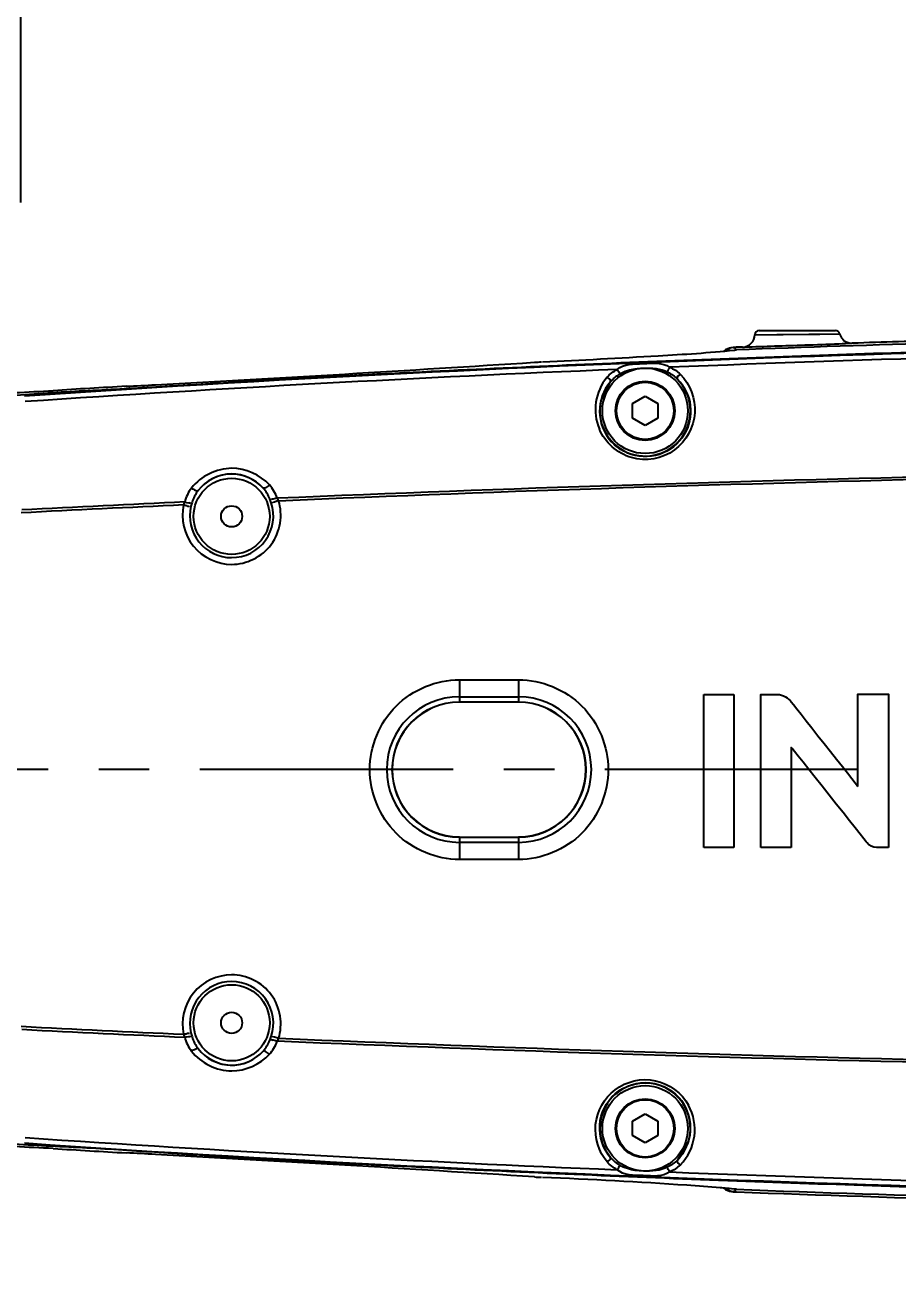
# Model space of a CAD drawing. Header units: millimetres. Extents: x 4086 to 8300, y 123 to 1549.
# Drawn here: x 7686.26 to 7712.12, y 1181.06 to 1218.1 of the extents above; entities that cross this region are included whole.
import ezdxf

# ---------------------------------------------------------------- set-up
doc = ezdxf.new("R2010")
doc.units = ezdxf.units.MM
doc.linetypes.add('CENTER', pattern=[0.6, 0.375, -0.075, 0.075, -0.075])
for name, color, linetype in [('中心线', 7, 'Continuous'), ('外形图', 7, 'Continuous'), ('尺寸标注', 7, 'Continuous'), ('运动范围', 7, 'Continuous')]:
    doc.layers.add(name, color=color, linetype=linetype)
doc.styles.add('思源黑', font='SourceHanSansCN-Normal.ttf')
doc.dimstyles.new('尺寸标注_1_4比例', dxfattribs={"dimtxt": 7, "dimasz": 6, "dimexe": 2, "dimexo": 1.5, "dimgap": 1, "dimtad": 1, "dimdec": 1, "dimlfac": 4, "dimdsep": 46, "dimtxsty": '思源黑', "dimcen": 0.09, "dimadec": 0, "dimazin": 0, "dimtp": 0.01, "dimtm": 0.01, "dimtfac": 1, "dimtdec": 1, "dimtofl": 0, "dimtmove": 0, "dimatfit": 3, "dimfxl": 1, "dimtolj": 1, "dimarcsym": 0})

# ---------------------------------------------------------------- blocks, each defined once
blk = doc.blocks.new('*D783')
at = {"layer": 'Defpoints', "color": 0}
for p in [(7771.133, 1293.717), (7771.133, 1215.714), (7686.133, 1211.346)]:
    blk.add_point(p, dxfattribs=at)
at = {"layer": '尺寸标注', "color": 0, "lineweight": -2}
for p, q in [((7686.133, 1212.846), (7686.133, 1295.717)), ((7771.133, 1217.214), (7771.133, 1295.717)), ((7692.133, 1293.717), (7765.133, 1293.717))]:
    blk.add_line(p, q, dxfattribs=at)
at = {"layer": '尺寸标注', "color": 0}
for points in [[(7692.133, 1294.717), (7692.133, 1292.717), (7686.133, 1293.717)], [(7765.133, 1292.717), (7765.133, 1294.717), (7771.133, 1293.717)]]:
    blk.add_solid(points, dxfattribs=at)
at = {"layer": '尺寸标注', "color": 0, "insert": (7728.049, 1298.346), "char_height": 7, "attachment_point": 5, "style": '思源黑'}
blk.add_mtext('\\A1;340', dxfattribs=at)
blk = doc.blocks.new('*D793')
at = {"layer": 'Defpoints', "color": 0}
for p in [(7771.133, 1271.641), (7552.914, 959.632), (7712.796, 959.632)]:
    blk.add_point(p, dxfattribs=at)
at = {"layer": '尺寸标注', "color": 0, "lineweight": -2}
for p, q in [((7769.633, 1271.641), (7550.914, 1271.641)), ((7552.914, 1265.641), (7552.914, 965.632)), ((7711.296, 959.632), (7550.914, 959.632))]:
    blk.add_line(p, q, dxfattribs=at)
at = {"layer": '尺寸标注', "color": 0}
for points in [[(7553.914, 1265.641), (7551.914, 1265.641), (7552.914, 1271.641)], [(7551.914, 965.632), (7553.914, 965.632), (7552.914, 959.632)]]:
    blk.add_solid(points, dxfattribs=at)
at = {"layer": '尺寸标注', "color": 0, "insert": (7548.289, 1115.636), "char_height": 7, "attachment_point": 5, "rotation": 90, "style": '思源黑'}
blk.add_mtext('\\A1;1248', dxfattribs=at)

msp = doc.modelspace()

# ---------------------------------------------------------------- linework, layer by layer
at = {"layer": '中心线', "linetype": 'CENTER', "ltscale": 20}
msp.add_line((7794.9431, 1196.0546), (7659.4514, 1196.0546), dxfattribs=at)
at = {"layer": '外形图'}
for p, q in [((7707.8826, 1208.9328), (7708.5298, 1208.9395)), ((7708.0075, 1209.0546), (7710.274, 1209.0546)), ((7708.5298, 1208.9395), (7708.7223, 1208.9416)), ((7708.7223, 1208.9416), (7709.4852, 1208.9503)), ((7709.4852, 1208.9503), (7709.8064, 1208.9541)), ((7709.8064, 1208.9541), (7710.3949, 1208.9613)), ((7707.0154, 1208.4842), (7706.9652, 1208.4483)), ((7707.3309, 1208.5604), (7707.2357, 1208.5568)), ((7707.5216, 1208.5675), (7707.3309, 1208.5604)), ((7707.5216, 1208.5675), (7707.5788, 1208.5693)), ((7703.3238, 1206.9667), (7703.604, 1207.5384)), ((7704.2603, 1206.8946), (7704.6327, 1207.1096)), ((7704.6327, 1207.1096), (7705.0051, 1206.8946)), ((7704.2603, 1206.4646), (7704.2603, 1206.8946)), ((7705.0051, 1206.8946), (7705.0051, 1206.4646)), ((7704.6327, 1206.2496), (7704.2603, 1206.4646)), ((7705.0051, 1206.4646), (7704.6327, 1206.2496)), ((7699.1327, 1198.7168), (7699.1327, 1198.0546)), ((7699.1327, 1198.7168), (7700.8827, 1198.7168)), ((7700.8827, 1198.7168), (7700.8827, 1198.0546)), ((7699.1327, 1198.2093), (7700.8827, 1198.2093)), ((7700.8827, 1198.0546), (7699.1327, 1198.0546)), ((7699.1327, 1194.0546), (7699.1327, 1193.3923)), ((7699.1327, 1194.0546), (7700.8827, 1194.0546)), ((7700.8827, 1194.0546), (7700.8827, 1193.3923)), ((7700.8827, 1193.8999), (7699.1327, 1193.8999)), ((7700.8827, 1193.3923), (7699.1327, 1193.3923)), ((7704.2603, 1185.6446), (7704.6327, 1185.8596)), ((7704.2603, 1185.2146), (7704.2603, 1185.6446)), ((7704.6327, 1185.8596), (7705.0051, 1185.6446)), ((7705.0051, 1185.6446), (7705.0051, 1185.2146)), ((7704.6327, 1184.9996), (7704.2603, 1185.2146)), ((7705.0051, 1185.2146), (7704.6327, 1184.9996)), ((7705.9181, 1185.0509), (7705.5889, 1184.4908)), ((7706.9653, 1183.6609), (7707.0168, 1183.6241)), ((7707.0168, 1183.6241), (7707.1314, 1183.571)), ((7707.1314, 1183.571), (7707.2357, 1183.5523)), ((7707.2357, 1183.5523), (7707.3365, 1183.5485))]:
    msp.add_line(p, q, dxfattribs=at)
for points in [[(7707.2357, 1208.5569), (7707.1297, 1208.5376), (7707.0154, 1208.4842)], [(7693.7739, 1204.018), (7693.7601, 1204.0454), (7693.7462, 1204.0725), (7693.7321, 1204.099)], [(7690.9924, 1203.9784), (7690.9807, 1203.9501), (7690.9692, 1203.9212), (7690.9576, 1203.8919)], [(7690.9576, 1188.2172), (7690.9692, 1188.188), (7690.9807, 1188.1591), (7690.9924, 1188.1308)], [(7693.7321, 1188.0101), (7693.7462, 1188.0367), (7693.7601, 1188.0638), (7693.7739, 1188.0912)]]:
    msp.add_lwpolyline(points, dxfattribs=at)
for centre, radius in [((7704.6327, 1206.6796), 1.265), ((7704.6327, 1206.6796), 0.875), ((7704.6327, 1206.6796), 0.85), ((7692.3827, 1203.5546), 1.1272), ((7692.3827, 1203.5546), 0.3125), ((7692.3827, 1188.5546), 1.1272), ((7692.3827, 1188.5546), 0.3125), ((7704.6327, 1185.4296), 1.265), ((7704.6327, 1185.4296), 0.875), ((7704.6327, 1185.4296), 0.85)]:
    msp.add_circle(centre, radius, dxfattribs=at)
for centre, radius, start, end in [((7707.5077, 1208.9423), 0.375, 272.12167, 358.54738), ((7708.0075, 1208.9296), 0.125, 90, 178.54737), ((7710.274, 1208.9296), 0.125, 14.68108, 90), ((7710.7577, 1209.0563), 0.375, 194.68109, 271.90002), ((7706.4151, 1216.7504), 8.3175, 275.95181, 276.3779), ((7739.3413, 348.3139), 860.7655, 91.7201686, 92.1315202), ((7740.2844, 318.6179), 890.5529, 91.7234609, 91.8992184), ((7629.3537, 2325.5364), 1119.7361, 273.1110004, 273.6865957), ((7731.4758, 536.0406), 672.433, 92.3586273, 93.8555578), ((7678.8869, 1414.8679), 207.7215, 272.862531, 273.100567), ((7704.6456, 1206.717), 1.4871, 140.03257, 203.12475), ((7704.6303, 1206.669), 1.345, 139.73256, 221.2755), ((7704.6327, 1206.6796), 1.34, 167.62582, 44.47534), ((7692.3827, 1203.5546), 1.2521, 41.95587, 142.5189), ((7691.8444, 1203.39), 1.8044, 18.33506, 22.16147), ((7735.4239, 241.1454), 963.7729, 92.6444323, 92.9309813), ((7735.2937, 238.4961), 966.4992, 92.6271786, 92.9138817), ((7692.3816, 1203.5688), 1.2363, 166.78112, 270.05208), ((7692.384, 1203.5686), 1.2361, 269.94139, 18.34806), ((7699.1316, 1196.0535), 2.1558, 89.97096, 179.97093), ((7700.8838, 1196.0535), 2.1558, 0.02914, 90.02904), ((7699.1327, 1196.0546), 2, 90, 270), ((7699.1327, 1196.0546), 1.9935, 90, 270), ((7700.8827, 1196.0546), 2, 270, 90), ((7700.8827, 1196.0546), 1.9935, 270, 90), ((7699.1316, 1196.0557), 2.1558, 180.02914, 270.02904), ((7700.8838, 1196.0557), 2.1558, 269.97096, 359.97093), ((7692.3816, 1188.5404), 1.2363, 89.94793, 193.21977), ((7692.384, 1188.5406), 1.2361, 341.65239, 90.05861), ((7735.4192, 2150.8728), 963.6817, 267.0690176, 267.3555938), ((7735.2937, 2153.6127), 966.4989, 267.0861175, 267.3728207), ((7691.8444, 1188.7191), 1.8044, 337.83852, 341.66533), ((7692.3827, 1188.5546), 1.2521, 217.4811, 318.04413), ((7704.6327, 1185.4296), 1.34, 343.58676, 219.85672), ((7704.6359, 1185.4398), 1.345, 315.11728, 36.56505), ((7704.6162, 1185.394), 1.4879, 315.41598, 29.15934), ((7731.473, 1856.0189), 672.3833, 266.1443956, 267.6414363), ((7678.8833, 977.1723), 207.7905, 86.899466, 87.137416), ((7629.3547, 66.5896), 1119.7192, 86.3134011, 86.8890065), ((7704.4159, 1154.2926), 29.4787, 84.87729, 85.25289)]:
    msp.add_arc(centre, radius, start, end, dxfattribs=at)
for points, knots in [([(7737.368, 1208.8965), (7734.512, 1208.8667), (7728.8002, 1208.7935), (7720.2334, 1208.6291), (7711.6683, 1208.3943), (7704.5325, 1208.1333), (7698.8267, 1207.8674), (7694.547, 1207.6595), (7690.9855, 1207.4248), (7688.1321, 1207.2715), (7685.2898, 1207.1211), (7681.7036, 1206.5294), (7678.0848, 1204.0096), (7675.6587, 1200.3751), (7674.8054, 1196.0738), (7675.6454, 1191.7753), (7678.0509, 1188.1142), (7681.0768, 1186.0535), (7683.8121, 1185.184), (7685.9514, 1184.9462), (7688.092, 1184.869), (7690.2306, 1184.7212), (7692.3676, 1184.5812), (7695.2193, 1184.4244), (7698.7848, 1184.2415), (7704.4911, 1183.9788), (7711.6266, 1183.7158), (7720.1918, 1183.4812), (7728.7586, 1183.3163), (7734.4704, 1183.243), (7737.3263, 1183.2131)], [0, 0, 0, 0, 0.0625338, 0.1250675, 0.1876012, 0.2501348, 0.2814019, 0.3126679, 0.3439382, 0.3595646, 0.3751969, 0.4064019, 0.4376042, 0.4687717, 0.4999496, 0.5311281, 0.5623056, 0.5934882, 0.6091533, 0.6247704, 0.6404361, 0.6560705, 0.6716955, 0.6873296, 0.7185989, 0.7498649, 0.8123988, 0.8749325, 0.9374662, 1, 1, 1, 1]), ([(7701.594, 1208.1305), (7702.736, 1208.1819), (7704.631, 1208.2865), (7706.5267, 1208.3992), (7707.2776, 1208.4777)], [0, 0, 0, 0, 0.6022782, 1, 1, 1, 1]), ([(7734.6205, 1208.6764), (7730.9544, 1208.6212), (7721.1988, 1208.4913), (7711.4455, 1208.2109), (7705.3604, 1207.9699)], [0, 0, 0, 0, 0.3758127, 1, 1, 1, 1]), ([(7707.5788, 1208.5693), (7708.1729, 1208.5879), (7709.1025, 1208.6246), (7710.1664, 1208.6502), (7710.6359, 1208.683), (7710.7701, 1208.6815)], [0, 0, 0, 0, 0.5583981, 0.873868, 1, 1, 1, 1]), ([(7703.8023, 1207.9039), (7704.0005, 1208.0788), (7704.5764, 1208.0569), (7705.1487, 1208.1256), (7705.3605, 1207.9674)], [0, 0, 0, 0, 0.4999671, 1, 1, 1, 1]), ([(7705.676, 1207.7596), (7705.9613, 1207.4705), (7706.2959, 1206.5907), (7705.6124, 1205.3449), (7704.1778, 1205.0784), (7703.4436, 1205.7444), (7703.278, 1206.1329)], [0, 0, 0, 0, 0.2422209, 0.4908083, 0.7481802, 1, 1, 1, 1]), ([(7705.676, 1207.7596), (7705.6407, 1207.731), (7705.537, 1207.6611), (7705.6037, 1207.6517), (7705.6108, 1207.6544)], [0, 0, 0, 0, 0.8574542, 1, 1, 1, 1]), ([(7703.5059, 1207.6723), (7703.5433, 1207.6466), (7703.6523, 1207.5852), (7703.5866, 1207.5704), (7703.5793, 1207.5725)], [0, 0, 0, 0, 0.8572968, 1, 1, 1, 1]), ([(7705.5889, 1207.6184), (7705.7944, 1207.4119), (7706.0757, 1206.8393), (7705.868, 1205.8979), (7705.088, 1205.2746), (7704.3977, 1205.3064), (7704.1067, 1205.4297)], [0, 0, 0, 0, 0.240316, 0.4837877, 0.7392741, 1, 1, 1, 1]), ([(7674.9904, 1196.0546), (7674.9904, 1197.5853), (7675.6401, 1200.6846), (7678.3938, 1204.515), (7681.7974, 1206.5264), (7684.8047, 1207.1892), (7686.3366, 1207.2366), (7687.0952, 1207.2763)], [0, 0, 0, 0, 0.2500718, 0.5001357, 0.7501992, 0.875907, 1, 1, 1, 1]), ([(7693.7321, 1204.099), (7700.5426, 1204.3892), (7714.17, 1204.8331), (7727.8036, 1204.9616), (7734.6202, 1204.9825)], [0, 0, 0, 0, 0.5000004, 1, 1, 1, 1]), ([(7693.7739, 1204.018), (7700.5773, 1204.3125), (7714.1906, 1204.7502), (7727.8104, 1204.9309), (7734.6201, 1204.9185)], [0, 0, 0, 0, 0.4999997, 1, 1, 1, 1]), ([(7691.1937, 1204.3928), (7691.2335, 1204.3654), (7691.2847, 1204.3357), (7691.3738, 1204.2993), (7691.3891, 1204.3165)], [0, 0, 0, 0, 0.6767636, 1, 1, 1, 1]), ([(7693.5026, 1204.4841), (7693.465, 1204.4536), (7693.4164, 1204.4202), (7693.3305, 1204.3757), (7693.3139, 1204.3917)], [0, 0, 0, 0, 0.6776566, 1, 1, 1, 1]), ([(7692.3827, 1202.1319), (7692.8211, 1202.1319), (7693.7508, 1202.5781), (7693.9065, 1203.6008), (7693.7739, 1204.018)], [0, 0, 0, 0, 0.5004454, 1, 1, 1, 1]), ([(7690.9576, 1203.8919), (7690.8676, 1203.4836), (7691.0804, 1202.5338), (7691.9638, 1202.1319), (7692.3827, 1202.1319)], [0, 0, 0, 0, 0.4995445, 1, 1, 1, 1]), ([(7690.9576, 1203.8919), (7690.9891, 1203.885), (7691.057, 1203.8792), (7691.0809, 1203.8526), (7691.1317, 1203.8605), (7691.1296, 1203.8616)], [0, 0, 0, 0, 0.5507122, 0.9599164, 1, 1, 1, 1]), ([(7696.4777, 1196.0546), (7696.4778, 1196.733), (7697.0417, 1198.1465), (7698.4545, 1198.7167), (7699.1327, 1198.7168)], [0, 0, 0, 0, 0.5000751, 1, 1, 1, 1]), ([(7700.8827, 1198.7168), (7701.5609, 1198.7167), (7702.9737, 1198.1465), (7703.5377, 1196.733), (7703.5377, 1196.0546)], [0, 0, 0, 0, 0.4999225, 1, 1, 1, 1]), ([(7706.3682, 1198.2828), (7706.3682, 1198.2828), (7706.3682, 1198.2828), (7707.2622, 1198.2828), (7707.2622, 1198.2828)], [0.2, 0.2, 0.2, 0.2, 0.20000001, 0.4, 0.4, 0.4, 0.4]), ([(7707.2622, 1198.2828), (7707.2622, 1198.2828), (7707.2622, 1198.2828), (7707.2622, 1193.7515), (7707.2622, 1193.7515)], [0.4, 0.4, 0.4, 0.4, 0.40000001, 0.6, 0.6, 0.6, 0.6]), ([(7708.062, 1198.2796), (7708.062, 1198.2796), (7708.062, 1198.2796), (7708.5512, 1198.2796), (7708.5512, 1198.2796)], [0.076923077, 0.076923077, 0.076923077, 0.076923077, 0.076923087, 0.153846154, 0.153846154, 0.153846154, 0.153846154]), ([(7708.5512, 1198.2796), (7708.5512, 1198.2796), (7708.7123, 1198.2797), (7708.8907, 1198.1519), (7708.9396, 1198.088)], [0.153846154, 0.153846154, 0.153846154, 0.153846154, 0.153846164, 0.230769231, 0.230769231, 0.230769231, 0.230769231]), ([(7708.9396, 1198.088), (7708.9396, 1198.088), (7708.9396, 1198.088), (7710.9387, 1195.5586), (7710.9387, 1195.5586)], [0.230769231, 0.230769231, 0.230769231, 0.230769231, 0.230769241, 0.307692308, 0.307692308, 0.307692308, 0.307692308]), ([(7710.9387, 1195.5586), (7710.9387, 1195.5586), (7710.9387, 1195.5586), (7710.9387, 1198.2861), (7710.9387, 1198.2861)], [0.307692308, 0.307692308, 0.307692308, 0.307692308, 0.307692318, 0.384615385, 0.384615385, 0.384615385, 0.384615385]), ([(7710.9387, 1198.2861), (7710.9387, 1198.2861), (7710.9387, 1198.2861), (7711.8391, 1198.2861), (7711.8391, 1198.2861)], [0.384615385, 0.384615385, 0.384615385, 0.384615385, 0.384615395, 0.461538462, 0.461538462, 0.461538462, 0.461538462]), ([(7711.8391, 1198.2861), (7711.8391, 1198.2861), (7711.8391, 1198.2861), (7711.8391, 1193.7482), (7711.8391, 1193.7482)], [0.461538462, 0.461538462, 0.461538462, 0.461538462, 0.461538472, 0.538461538, 0.538461538, 0.538461538, 0.538461538]), ([(7711.2059, 1193.8855), (7711.2059, 1193.8855), (7711.2059, 1193.8855), (7708.9625, 1196.7113), (7708.9625, 1196.7113)], [0.692307692, 0.692307692, 0.692307692, 0.692307692, 0.692307702, 0.769230769, 0.769230769, 0.769230769, 0.769230769]), ([(7708.9625, 1196.7113), (7708.9625, 1196.7113), (7708.9625, 1196.7113), (7708.9625, 1193.7482), (7708.9625, 1193.7482)], [0.769230769, 0.769230769, 0.769230769, 0.769230769, 0.769230779, 0.846153846, 0.846153846, 0.846153846, 0.846153846]), ([(7687.0952, 1184.8328), (7686.3366, 1184.8725), (7684.8047, 1184.92), (7681.7974, 1185.5828), (7678.3938, 1187.5942), (7675.6401, 1191.4245), (7674.9904, 1194.5238), (7674.9904, 1196.0546)], [0, 0, 0, 0, 0.1240932, 0.249801, 0.4998644, 0.7499283, 1, 1, 1, 1]), ([(7699.1327, 1193.3923), (7698.4545, 1193.3924), (7697.0417, 1193.9627), (7696.4777, 1195.3762), (7696.4777, 1196.0546)], [0, 0, 0, 0, 0.4999225, 1, 1, 1, 1]), ([(7703.5377, 1196.0546), (7703.5376, 1195.3762), (7702.9737, 1193.9627), (7701.5609, 1193.3924), (7700.8827, 1193.3923)], [0, 0, 0, 0, 0.5000751, 1, 1, 1, 1]), ([(7707.2622, 1193.7515), (7707.2622, 1193.7515), (7707.2622, 1193.7515), (7706.3682, 1193.7515), (7706.3682, 1193.7515)], [0.6, 0.6, 0.6, 0.6, 0.60000001, 1, 1, 1, 1]), ([(7708.9625, 1193.7482), (7708.9625, 1193.7482), (7708.9625, 1193.7482), (7708.062, 1193.7482), (7708.062, 1193.7482)], [0.84615385, 0.84615385, 0.84615385, 0.84615385, 0.84615386, 1, 1, 1, 1]), ([(7711.4855, 1193.7482), (7711.4855, 1193.7482), (7711.376, 1193.7482), (7711.2728, 1193.7989), (7711.2059, 1193.8855)], [0.615384615, 0.615384615, 0.615384615, 0.615384615, 0.615384625, 0.692307692, 0.692307692, 0.692307692, 0.692307692]), ([(7711.8391, 1193.7482), (7711.8391, 1193.7482), (7711.8391, 1193.7482), (7711.4855, 1193.7482), (7711.4855, 1193.7482)], [0.538461538, 0.538461538, 0.538461538, 0.538461538, 0.538461548, 0.615384615, 0.615384615, 0.615384615, 0.615384615]), ([(7692.3827, 1189.9773), (7691.9638, 1189.9773), (7691.0805, 1189.5754), (7690.8676, 1188.6256), (7690.9576, 1188.2172)], [0, 0, 0, 0, 0.5004215, 1, 1, 1, 1]), ([(7693.7739, 1188.0912), (7693.9064, 1188.5083), (7693.7508, 1189.531), (7692.8212, 1189.9773), (7692.3827, 1189.9773)], [0, 0, 0, 0, 0.4995241, 1, 1, 1, 1]), ([(7690.9576, 1188.2172), (7690.9891, 1188.2241), (7691.057, 1188.2299), (7691.0809, 1188.2566), (7691.1317, 1188.2487), (7691.1296, 1188.2476)], [0, 0, 0, 0, 0.5507129, 0.9599178, 1, 1, 1, 1]), ([(7734.6201, 1187.1907), (7727.8104, 1187.1782), (7714.1906, 1187.3591), (7700.5773, 1187.7967), (7693.7739, 1188.0912)], [0, 0, 0, 0, 0.5000003, 1, 1, 1, 1]), ([(7691.1937, 1187.7164), (7691.2335, 1187.7438), (7691.2847, 1187.7734), (7691.3738, 1187.8099), (7691.3891, 1187.7927)], [0, 0, 0, 0, 0.676753, 1, 1, 1, 1]), ([(7693.5026, 1187.6251), (7693.465, 1187.6556), (7693.4164, 1187.689), (7693.3305, 1187.7334), (7693.3139, 1187.7175)], [0, 0, 0, 0, 0.6776624, 1, 1, 1, 1]), ([(7734.6202, 1187.1266), (7727.8036, 1187.1475), (7714.17, 1187.2761), (7700.5426, 1187.72), (7693.7321, 1188.0101)], [0, 0, 0, 0, 0.4999996, 1, 1, 1, 1]), ([(7703.5059, 1184.4369), (7703.2585, 1184.7316), (7702.9952, 1185.5689), (7703.6413, 1186.7253), (7704.9717, 1187.0362), (7705.7181, 1186.4729), (7705.9156, 1186.119)], [0, 0, 0, 0, 0.2415315, 0.4886015, 0.7455838, 1, 1, 1, 1]), ([(7703.604, 1184.5708), (7703.3872, 1184.827), (7703.1441, 1185.5473), (7703.6576, 1186.5787), (7704.7932, 1186.9438), (7705.5019, 1186.53), (7705.7161, 1186.2411)], [0, 0, 0, 0, 0.2395208, 0.4850799, 0.7433006, 1, 1, 1, 1]), ([(7703.5059, 1184.4369), (7703.5433, 1184.4626), (7703.6523, 1184.524), (7703.5866, 1184.5387), (7703.5793, 1184.5366)], [0, 0, 0, 0, 0.8572957, 1, 1, 1, 1]), ([(7705.676, 1184.3495), (7705.6407, 1184.3781), (7705.537, 1184.4481), (7705.6037, 1184.4574), (7705.6108, 1184.4547)], [0, 0, 0, 0, 0.8574538, 1, 1, 1, 1]), ([(7705.3605, 1184.1418), (7705.1488, 1183.9836), (7704.5765, 1184.0523), (7704.0005, 1184.0304), (7703.8023, 1184.2052)], [0, 0, 0, 0, 0.4999835, 1, 1, 1, 1]), ([(7705.3604, 1184.1393), (7711.4455, 1183.8983), (7721.1988, 1183.6179), (7730.9544, 1183.488), (7734.6205, 1183.4328)], [0, 0, 0, 0, 0.624188, 1, 1, 1, 1]), ([(7706.8555, 1183.6702), (7706.5265, 1183.6976), (7704.774, 1183.8232), (7703.0193, 1183.9146), (7701.594, 1183.9787)], [0, 0, 0, 0, 0.1879089, 1, 1, 1, 1])]:
    msp.add_open_spline(points, degree=3, knots=knots, dxfattribs=at)
for points in [[(7734.6, 1208.8472), (7718.4736, 1208.6329), (7702.3372, 1208.2236), (7686.2478, 1207.1118)], [(7707.2357, 1208.5569), (7707.1634, 1208.5542), (7707.0869, 1208.5134), (7707.0439, 1208.4553)], [(7707.2357, 1208.5569), (7707.2745, 1208.5583), (7707.3135, 1208.5204), (7707.3265, 1208.4838)], [(7701.3514, 1208.1174), (7701.4228, 1208.122), (7701.4943, 1208.1265), (7701.5659, 1208.1277)], [(7703.5059, 1207.6723), (7703.5865, 1207.7683), (7703.6912, 1207.8458), (7703.8023, 1207.9039)], [(7703.604, 1207.5384), (7703.6779, 1207.6263), (7703.7679, 1207.7021), (7703.8651, 1207.7632)], [(7703.8023, 1207.9039), (7703.8238, 1207.8703), (7703.8892, 1207.7998), (7703.8497, 1207.794)], [(7703.8651, 1207.7632), (7703.9405, 1207.8105), (7704.0241, 1207.8451), (7704.1088, 1207.8725)], [(7704.1088, 1207.8725), (7704.2601, 1207.9214), (7704.4216, 1207.937), (7704.5805, 1207.9435)], [(7704.5805, 1207.9435), (7704.8266, 1207.9537), (7705.0908, 1207.9356), (7705.3094, 1207.8221)], [(7705.3605, 1207.9674), (7705.3418, 1207.9321), (7705.2824, 1207.8567), (7705.3222, 1207.854)], [(7705.3094, 1207.8221), (7705.4117, 1207.7689), (7705.5079, 1207.7005), (7705.5889, 1207.6184)], [(7705.3605, 1207.9674), (7705.4764, 1207.9183), (7705.5875, 1207.8492), (7705.676, 1207.7596)], [(7689.2605, 1207.4056), (7688.5387, 1207.3628), (7687.8168, 1207.3224), (7687.0952, 1207.2763)], [(7704.1067, 1205.4297), (7703.9222, 1205.5078), (7703.7517, 1205.6312), (7703.6195, 1205.7818)], [(7692.3862, 1204.9773), (7691.9436, 1204.9769), (7691.464, 1204.7434), (7691.1937, 1204.3928)], [(7692.3827, 1204.8099), (7692.0129, 1204.81), (7691.6126, 1204.6111), (7691.3891, 1204.3165)], [(7693.3139, 1204.3917), (7693.0877, 1204.6459), (7692.723, 1204.8098), (7692.3827, 1204.8099)], [(7693.5026, 1204.4841), (7693.2299, 1204.786), (7692.7931, 1204.9776), (7692.3862, 1204.9773)], [(7691.1937, 1204.3928), (7691.1, 1204.2711), (7691.0286, 1204.1276), (7690.9924, 1203.9784)], [(7693.5155, 1204.0707), (7693.4677, 1204.1877), (7693.3982, 1204.2976), (7693.3139, 1204.3917)], [(7693.7321, 1204.099), (7693.6834, 1204.2403), (7693.6027, 1204.3732), (7693.5026, 1204.4841)], [(7691.3891, 1204.3165), (7691.3102, 1204.2134), (7691.2484, 1204.0946), (7691.2102, 1203.9706)], [(7693.7321, 1204.099), (7693.6781, 1204.0819), (7693.5357, 1204.0334), (7693.5631, 1204.0829)], [(7693.7739, 1204.018), (7693.7184, 1204.0004), (7693.5551, 1203.9427), (7693.6053, 1203.9722)], [(7690.9924, 1203.9784), (7691.0478, 1203.9664), (7691.1919, 1203.93), (7691.1624, 1203.9783)], [(7691.2102, 1203.9706), (7691.1981, 1203.9313), (7691.1875, 1203.8915), (7691.1781, 1203.8515)], [(7706.3682, 1193.7515), (7706.3682, 1193.7515), (7706.3682, 1198.2828), (7706.3682, 1198.2828)], [(7708.062, 1193.7482), (7708.062, 1193.7482), (7708.062, 1198.2796), (7708.062, 1198.2796)], [(7690.9924, 1188.1308), (7691.0478, 1188.1427), (7691.192, 1188.1792), (7691.1624, 1188.1309)], [(7690.9924, 1188.1308), (7691.0286, 1187.9815), (7691.1, 1187.838), (7691.1937, 1187.7164)], [(7691.1781, 1188.2577), (7691.1875, 1188.2177), (7691.1981, 1188.1779), (7691.2102, 1188.1386)], [(7691.2102, 1188.1386), (7691.2484, 1188.0145), (7691.3102, 1187.8958), (7691.3891, 1187.7927)], [(7693.7739, 1188.0912), (7693.7184, 1188.1088), (7693.5551, 1188.1664), (7693.6053, 1188.1369)], [(7691.1937, 1187.7164), (7691.464, 1187.3658), (7691.9436, 1187.1322), (7692.3862, 1187.1319)], [(7691.3891, 1187.7927), (7691.6126, 1187.4981), (7692.0129, 1187.2992), (7692.3827, 1187.2993)], [(7692.3827, 1187.2993), (7692.723, 1187.2994), (7693.0877, 1187.4633), (7693.3139, 1187.7175)], [(7693.3139, 1187.7175), (7693.3982, 1187.8116), (7693.4677, 1187.9215), (7693.5155, 1188.0385)], [(7693.5026, 1187.6251), (7693.6027, 1187.736), (7693.6834, 1187.8689), (7693.7321, 1188.0101)], [(7693.7321, 1188.0101), (7693.6781, 1188.0272), (7693.5357, 1188.0758), (7693.5631, 1188.0263)], [(7692.3862, 1187.1319), (7692.7931, 1187.1316), (7693.2299, 1187.3231), (7693.5026, 1187.6251)], [(7686.2478, 1184.9974), (7702.3372, 1183.8856), (7718.4736, 1183.4763), (7734.6, 1183.262)], [(7687.0952, 1184.8328), (7687.8168, 1184.7868), (7688.5387, 1184.7464), (7689.2605, 1184.7036)], [(7703.8023, 1184.2052), (7703.6912, 1184.2634), (7703.5865, 1184.3408), (7703.5059, 1184.4369)], [(7703.8651, 1184.346), (7703.7679, 1184.4071), (7703.6779, 1184.4828), (7703.604, 1184.5708)], [(7705.5889, 1184.4908), (7705.5079, 1184.4087), (7705.4117, 1184.3402), (7705.3094, 1184.2871)], [(7703.8023, 1184.2052), (7703.8238, 1184.2389), (7703.8892, 1184.3094), (7703.8497, 1184.3152)], [(7704.1087, 1184.2367), (7704.0241, 1184.2641), (7703.9405, 1184.2987), (7703.8651, 1184.346)], [(7704.5794, 1184.1657), (7704.4209, 1184.1723), (7704.2597, 1184.1879), (7704.1087, 1184.2367)], [(7705.3094, 1184.2871), (7705.0905, 1184.1734), (7704.8259, 1184.1554), (7704.5794, 1184.1657)], [(7705.3605, 1184.1418), (7705.3418, 1184.177), (7705.2824, 1184.2525), (7705.3222, 1184.2552)], [(7705.676, 1184.3495), (7705.5875, 1184.2599), (7705.4764, 1184.1909), (7705.3605, 1184.1418)], [(7701.3514, 1183.9918), (7701.4228, 1183.9872), (7701.4943, 1183.9827), (7701.5658, 1183.9814)], [(7707.2357, 1183.5523), (7707.1634, 1183.555), (7707.0869, 1183.5958), (7707.0439, 1183.6539)], [(7707.3391, 1183.6248), (7707.2422, 1183.6357), (7707.1452, 1183.6448), (7707.0481, 1183.6536)], [(7707.3265, 1183.6253), (7707.3135, 1183.5887), (7707.2745, 1183.5508), (7707.2357, 1183.5523)], [(7707.3264, 1183.6253), (7717.3211, 1183.2526), (7727.3227, 1183.0645), (7737.3238, 1182.96)], [(7707.3365, 1183.5485), (7717.3273, 1183.1761), (7727.3252, 1182.9881), (7737.3224, 1182.8837)]]:
    msp.add_open_spline(points, degree=3, dxfattribs=at)
at = {"layer": '运动范围'}
msp.add_arc((7771.1327, 1103.5546), 168.0862, 10, 225, dxfattribs=at)

# ---------------------------------------------------------------- dimensions: what is measured, and where the dimension line sits
at = {"layer": '尺寸标注'}
dim = msp.add_linear_dim(base=(7771.1327, 1293.7169), p1=(7686.1327, 1211.3461), p2=(7771.1327, 1215.7139), dimstyle='尺寸标注_1_4比例', dxfattribs=at)
dim.commit()
dim.dimension.update_dxf_attribs({"geometry": '*D783', "text_midpoint": (7728.049, 1293.7169), "dimtype": 160})
dim = msp.add_linear_dim(base=(7552.9138, 959.6321), p1=(7771.1327, 1271.6408), p2=(7712.7964, 959.6321), angle=90, dimstyle='尺寸标注_1_4比例', dxfattribs=at)
dim.commit()
dim.dimension.update_dxf_attribs({"geometry": '*D793', "text_midpoint": (7552.9138, 1115.6364), "dimtype": 160})

doc.saveas('drawing.dxf')
